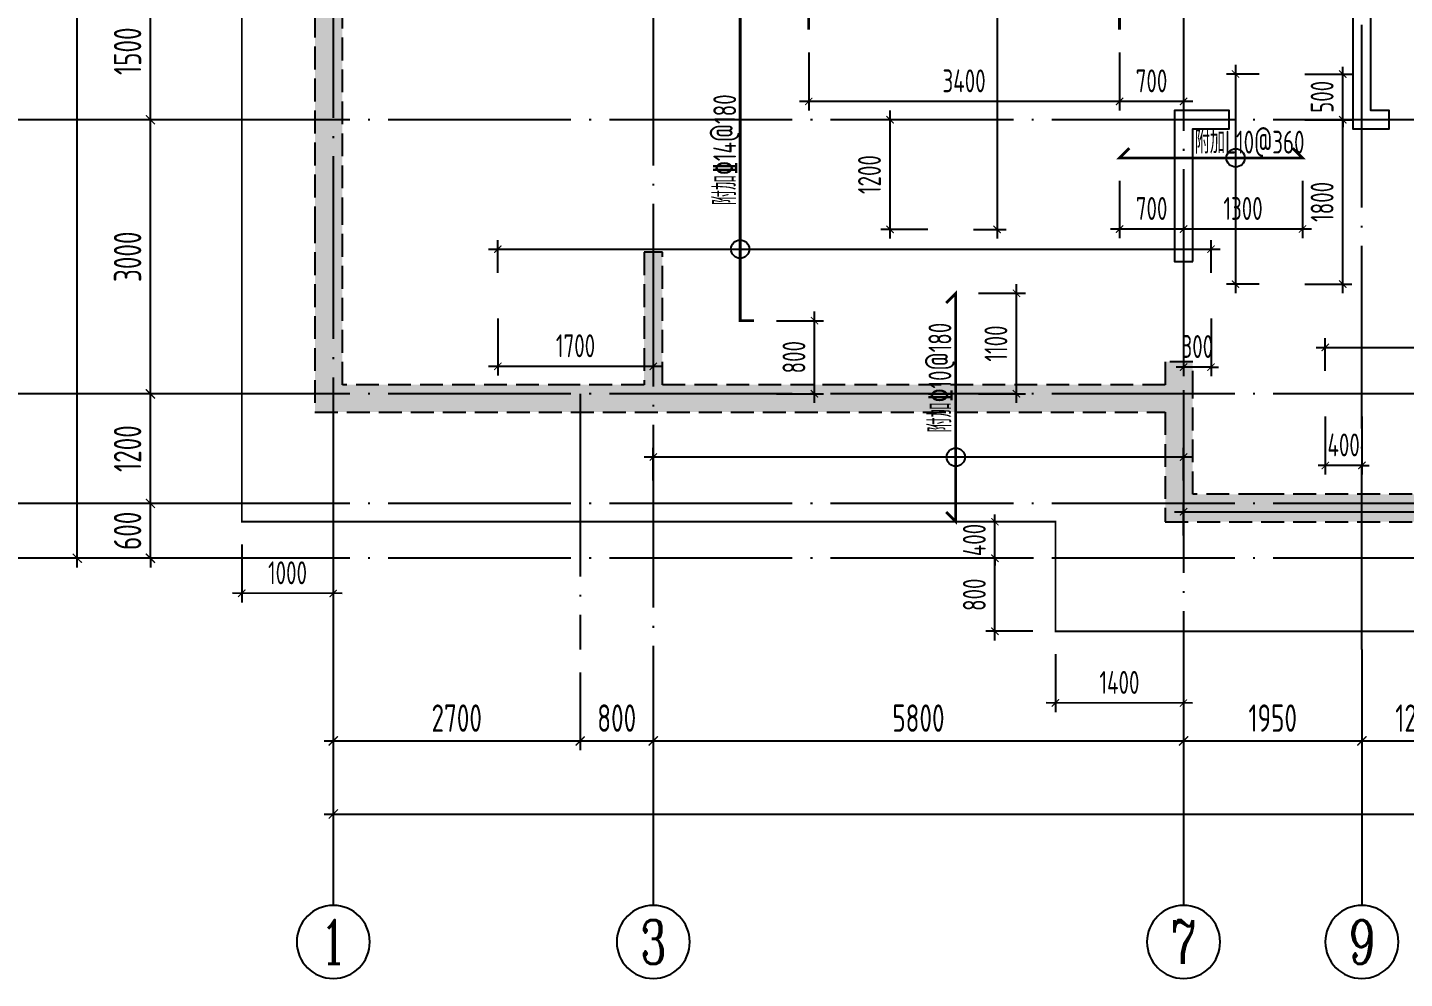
# Model space of a CAD drawing. Extents: x -461650 to 361314, y 245336 to 769729.
# Drawn here: x -214299 to -199239, y 704347 to 714757 of the extents above; entities that cross this region are included whole.
import ezdxf
from ezdxf.enums import TextEntityAlignment as Align

# ---------------------------------------------------------------- set-up
doc = ezdxf.new("R2010")
doc.units = 0
doc.header["$LTSCALE"] = 1000
doc.linetypes.add('DASH', pattern=[0.35, 0.25, -0.1])
doc.linetypes.add('DOTE', pattern=[2.42, 2, -0.2, 0.02, -0.2])
doc.layers.get('0').update_dxf_attribs({"linetype": 'CONTINUOUS'})
doc.layers.get('DEFPOINTS').update_dxf_attribs({"linetype": 'CONTINUOUS'})
for name, color, linetype in [('A-AXIS', 1, 'CONTINUOUS'), ('A-DOTE', 10, 'DOTE'), ('AXIS_NUM', 7, 'CONTINUOUS'), ('S-B板配筋', 6, 'CONTINUOUS'), ('S-B板配筋号', 7, 'CONTINUOUS'), ('S-J基础底板', 5, 'CONTINUOUS'), ('S-J基础底板标注', 3, 'CONTINUOUS'), ('S-Q墙填充', 252, 'CONTINUOUS'), ('S-Q墙实线', 6, 'CONTINUOUS'), ('S-Q墙虚线', 6, 'DASH'), ('S-Y一般标注', 3, 'CONTINUOUS')]:
    doc.layers.add(name, color=color, linetype=linetype)
doc.styles.add('TSSD_Axis', font='complex.shx', dxfattribs={"width": 0.7, "bigfont": 'hztxt.shx'})
doc.styles.add('TSSD_DIMENSION', font='Tssdeng.shx', dxfattribs={"width": 0.7, "bigfont": 'tssdchn.shx'})
doc.styles.add('TSSD_REIN', font='tssdeng.shx', dxfattribs={"width": 0.7, "height": 300, "bigfont": 'tssdchn.shx'})
doc.dimstyles.new('TSSD_100_100', dxfattribs={"dimtxt": 300, "dimasz": 100, "dimexe": 100, "dimexo": 250, "dimgap": 100, "dimtad": 1, "dimdec": 0, "dimzin": 0, "dimdsep": 46, "dimtxsty": 'TSSD_DIMENSION', "dimblk": 'ARCHTICK', "dimcen": 0, "dimdle": 100, "dimclrt": 7, "dimadec": 0, "dimazin": 0, "dimtfac": 1, "dimtdec": 0, "dimtix": 1, "dimtmove": 2, "dimatfit": 3, "dimldrblk": 'ARCHTICK', "dimfxl": 0, "dimtolj": 1, "dimtzin": 0, "dimarcsym": 0})
doc.dimstyles.new('TSSD_100_100$0', dxfattribs={"dimtxt": 300, "dimasz": 80, "dimexe": 100, "dimexo": 250, "dimgap": 100, "dimtad": 1, "dimdec": 0, "dimzin": 0, "dimdsep": 46, "dimtxsty": 'TSSD_DIMENSION', "dimblk": 'ARCHTICK', "dimcen": 0, "dimdle": 100, "dimclrd": 3, "dimclre": 3, "dimclrt": 7, "dimadec": 0, "dimazin": 0, "dimtfac": 1, "dimtdec": 0, "dimtix": 1, "dimtmove": 2, "dimatfit": 3, "dimldrblk": 'ARCHTICK', "dimfxl": 0, "dimtolj": 1, "dimtzin": 0, "dimarcsym": 0})

# ---------------------------------------------------------------- blocks, each defined once
blk = doc.blocks.new('_ArchTick')
at = {"color": 0, "linetype": 'ByBlock', "const_width": 0.15}
blk.add_lwpolyline([(-0.5, -0.5), (0.5, 0.5)], dxfattribs=at)
blk = doc.blocks.new('*D71')
at = {"layer": 'DEFPOINTS', "color": 0}
for p in [(-211955, 709348), (-210955, 709346), (-211957, 708564)]:
    blk.add_point(p, dxfattribs=at)
at = {"layer": 'S-J基础底板标注', "color": 3, "lineweight": -2}
for p, q in [((-211956, 709098), (-211957, 708464)), ((-210956, 709096), (-210957, 708462)), ((-210857, 708562), (-212057, 708564))]:
    blk.add_line(p, q, dxfattribs=at)
at = {"layer": 'S-J基础底板标注', "color": 3, "lineweight": -2, "xscale": 80, "yscale": 80, "zscale": 80}
for p, rotation in [((-211957, 708564), 179.9236190239999), ((-210957, 708562), 359.9236190239999)]:
    blk.add_blockref('_ArchTick', p, dxfattribs=dict(at, rotation=rotation))
at = {"layer": 'S-J基础底板标注', "color": 7, "insert": (-211456, 708788), "char_height": 250, "attachment_point": 5, "rotation": 359.9236, "style": 'TSSD_DIMENSION'}
blk.add_mtext('\\A1;1000', dxfattribs=at)
blk = doc.blocks.new('*D76')
at = {"layer": 'DEFPOINTS', "color": 0}
for p in [(-203719, 708948), (-203055, 708948), (-203055, 708148)]:
    blk.add_point(p, dxfattribs=at)
at = {"layer": 'S-J基础底板标注', "color": 3, "lineweight": -2}
for p, q in [((-203719, 708048), (-203719, 709048)), ((-203305, 708948), (-203819, 708948)), ((-203305, 708148), (-203819, 708148))]:
    blk.add_line(p, q, dxfattribs=at)
at = {"layer": 'S-J基础底板标注', "color": 3, "lineweight": -2, "xscale": 80, "yscale": 80, "zscale": 80}
for p, rotation in [((-203719, 708948), 89.99933844232612), ((-203719, 708148), 269.9993384423261)]:
    blk.add_blockref('_ArchTick', p, dxfattribs=dict(at, rotation=rotation))
at = {"layer": 'S-J基础底板标注', "color": 7, "insert": (-203944, 708548), "char_height": 250, "attachment_point": 5, "rotation": 89.9993, "style": 'TSSD_DIMENSION'}
blk.add_mtext('\\A1;800', dxfattribs=at)
blk = doc.blocks.new('*D77')
at = {"layer": 'DEFPOINTS', "color": 0}
for p in [(-203056, 708148), (-201656, 708146), (-203058, 707364)]:
    blk.add_point(p, dxfattribs=at)
at = {"layer": 'S-J基础底板标注', "color": 3, "lineweight": -2}
for p, q in [((-203057, 707898), (-203058, 707264)), ((-201656, 707896), (-201657, 707262)), ((-201557, 707362), (-203158, 707364))]:
    blk.add_line(p, q, dxfattribs=at)
at = {"layer": 'S-J基础底板标注', "color": 3, "lineweight": -2, "xscale": 80, "yscale": 80, "zscale": 80}
for p, rotation in [((-203058, 707364), 179.9207563886705), ((-201657, 707362), 359.9207563886705)]:
    blk.add_blockref('_ArchTick', p, dxfattribs=dict(at, rotation=rotation))
at = {"layer": 'S-J基础底板标注', "color": 7, "insert": (-202357, 707588), "char_height": 250, "attachment_point": 5, "rotation": 359.9208, "style": 'TSSD_DIMENSION'}
blk.add_mtext('\\A1;1400', dxfattribs=at)
blk = doc.blocks.new('*D1644')
at = {"layer": 'DEFPOINTS', "color": 0}
for p in [(2600, 5200), (3600, 5200), (3600, 4600)]:
    blk.add_point(p, dxfattribs=at)
at = {"layer": 'S-Y一般标注', "color": 0, "lineweight": -2}
for p, q in [((2600, 5200), (2600, 5300)), ((3350, 5200), (2500, 5200)), ((2600, 4600), (2600, 5200)), ((3350, 4600), (2500, 4600)), ((2600, 4600), (2600, 4500))]:
    blk.add_line(p, q, dxfattribs=at)
at = {"layer": 'S-Y一般标注', "color": 0, "lineweight": -2, "xscale": 100, "yscale": 100, "zscale": 100}
for p, rotation in [((2600, 5200), 270), ((2600, 4600), 90)]:
    blk.add_blockref('_ArchTick', p, dxfattribs=dict(at, rotation=rotation))
at = {"layer": 'S-Y一般标注', "color": 7, "insert": (2350, 4900), "char_height": 300, "attachment_point": 5, "rotation": 90, "style": 'TSSD_DIMENSION'}
blk.add_mtext('\\A1;600', dxfattribs=at)
blk = doc.blocks.new('*D1645')
at = {"layer": 'DEFPOINTS', "color": 0}
for p in [(2600, 10900), (3600, 10900), (3600, 9400)]:
    blk.add_point(p, dxfattribs=at)
at = {"layer": 'S-Y一般标注', "color": 0, "lineweight": -2}
for p, q in [((2600, 9300), (2600, 11000)), ((3350, 10900), (2500, 10900)), ((3350, 9400), (2500, 9400))]:
    blk.add_line(p, q, dxfattribs=at)
at = {"layer": 'S-Y一般标注', "color": 0, "lineweight": -2, "xscale": 100, "yscale": 100, "zscale": 100}
for p, rotation in [((2600, 10900), 90), ((2600, 9400), 270)]:
    blk.add_blockref('_ArchTick', p, dxfattribs=dict(at, rotation=rotation))
at = {"layer": 'S-Y一般标注', "color": 7, "insert": (2350, 10150), "char_height": 300, "attachment_point": 5, "rotation": 90, "style": 'TSSD_DIMENSION'}
blk.add_mtext('\\A1;1500', dxfattribs=at)
blk = doc.blocks.new('*D1650')
at = {"layer": 'DEFPOINTS', "color": 0}
for p in [(1800, 20100), (3600, 20100), (3600, 4600)]:
    blk.add_point(p, dxfattribs=at)
at = {"layer": 'S-Y一般标注', "color": 0, "lineweight": -2}
for p, q in [((1800, 4500), (1800, 20200)), ((3350, 20100), (1700, 20100)), ((3350, 4600), (1700, 4600))]:
    blk.add_line(p, q, dxfattribs=at)
at = {"layer": 'S-Y一般标注', "color": 0, "lineweight": -2, "xscale": 100, "yscale": 100, "zscale": 100}
for p, rotation in [((1800, 20100), 90), ((1800, 4600), 270)]:
    blk.add_blockref('_ArchTick', p, dxfattribs=dict(at, rotation=rotation))
at = {"layer": 'S-Y一般标注', "color": 7, "insert": (1550, 12350), "char_height": 300, "attachment_point": 5, "rotation": 90, "style": 'TSSD_DIMENSION'}
blk.add_mtext('\\A1;15500', dxfattribs=at)
blk = doc.blocks.new('*D1654')
at = {"layer": 'DEFPOINTS', "color": 0}
for p in [(2600, 6400), (3600, 6400), (3600, 5200)]:
    blk.add_point(p, dxfattribs=at)
at = {"layer": 'S-Y一般标注', "color": 0, "lineweight": -2}
for p, q in [((2600, 5100), (2600, 6500)), ((3350, 6400), (2500, 6400)), ((3350, 5200), (2500, 5200))]:
    blk.add_line(p, q, dxfattribs=at)
at = {"layer": 'S-Y一般标注', "color": 0, "lineweight": -2, "xscale": 100, "yscale": 100, "zscale": 100}
for p, rotation in [((2600, 6400), 90), ((2600, 5200), 270)]:
    blk.add_blockref('_ArchTick', p, dxfattribs=dict(at, rotation=rotation))
at = {"layer": 'S-Y一般标注', "color": 7, "insert": (2350, 5800), "char_height": 300, "attachment_point": 5, "rotation": 90, "style": 'TSSD_DIMENSION'}
blk.add_mtext('\\A1;1200', dxfattribs=at)
blk = doc.blocks.new('*D1655')
at = {"layer": 'DEFPOINTS', "color": 0}
for p in [(2600, 9400), (3600, 9400), (3600, 6400)]:
    blk.add_point(p, dxfattribs=at)
at = {"layer": 'S-Y一般标注', "color": 0, "lineweight": -2}
for p, q in [((2600, 6300), (2600, 9500)), ((3350, 9400), (2500, 9400)), ((3350, 6400), (2500, 6400))]:
    blk.add_line(p, q, dxfattribs=at)
at = {"layer": 'S-Y一般标注', "color": 0, "lineweight": -2, "xscale": 100, "yscale": 100, "zscale": 100}
for p, rotation in [((2600, 9400), 90), ((2600, 6400), 270)]:
    blk.add_blockref('_ArchTick', p, dxfattribs=dict(at, rotation=rotation))
at = {"layer": 'S-Y一般标注', "color": 7, "insert": (2350, 7900), "char_height": 300, "attachment_point": 5, "rotation": 90, "style": 'TSSD_DIMENSION'}
blk.add_mtext('\\A1;3000', dxfattribs=at)
blk = doc.blocks.new('ts_axno')
at = {"color": 0, "linetype": 'ByBlock', "lineweight": -2}
blk.add_circle((0, 0), 0.5, dxfattribs=at)
at = {"color": 0, "linetype": 'ByBlock', "lineweight": -2, "style": 'TSSD_Axis', "width": 0.7}
blk.add_attdef('A', text='', height=0.6, dxfattribs=at).set_placement((0, 0), align=Align.MIDDLE_CENTER)
blk = doc.blocks.new('*D1660')
at = {"layer": 'DEFPOINTS', "color": 0}
for p in [(7300, 3600), (8100, 3600), (8100, 2600)]:
    blk.add_point(p, dxfattribs=at)
at = {"layer": 'S-Y一般标注', "color": 0, "lineweight": -2}
for p, q in [((7300, 3350), (7300, 2500)), ((8100, 3350), (8100, 2500)), ((7200, 2600), (8200, 2600))]:
    blk.add_line(p, q, dxfattribs=at)
at = {"layer": 'S-Y一般标注', "color": 0, "lineweight": -2, "xscale": 100, "yscale": 100, "zscale": 100, "rotation": 180}
blk.add_blockref('_ArchTick', (7300, 2600), dxfattribs=at)
at = {"layer": 'S-Y一般标注', "color": 0, "lineweight": -2, "xscale": 100, "yscale": 100, "zscale": 100}
blk.add_blockref('_ArchTick', (8100, 2600), dxfattribs=at)
at = {"layer": 'S-Y一般标注', "color": 7, "insert": (7700, 2850), "char_height": 300, "attachment_point": 5, "style": 'TSSD_DIMENSION'}
blk.add_mtext('\\A1;800', dxfattribs=at)
blk = doc.blocks.new('*D1661')
at = {"layer": 'DEFPOINTS', "color": 0}
for p in [(8100, 3600), (13900, 3600), (13900, 2600)]:
    blk.add_point(p, dxfattribs=at)
at = {"layer": 'S-Y一般标注', "color": 0, "lineweight": -2}
for p, q in [((8100, 3350), (8100, 2500)), ((13900, 3350), (13900, 2500)), ((8000, 2600), (14000, 2600))]:
    blk.add_line(p, q, dxfattribs=at)
at = {"layer": 'S-Y一般标注', "color": 0, "lineweight": -2, "xscale": 100, "yscale": 100, "zscale": 100, "rotation": 180}
blk.add_blockref('_ArchTick', (8100, 2600), dxfattribs=at)
at = {"layer": 'S-Y一般标注', "color": 0, "lineweight": -2, "xscale": 100, "yscale": 100, "zscale": 100}
blk.add_blockref('_ArchTick', (13900, 2600), dxfattribs=at)
at = {"layer": 'S-Y一般标注', "color": 7, "insert": (11000, 2850), "char_height": 300, "attachment_point": 5, "style": 'TSSD_DIMENSION'}
blk.add_mtext('\\A1;5800', dxfattribs=at)
blk = doc.blocks.new('*D1672')
at = {"layer": 'DEFPOINTS', "color": 0}
for p in [(4600, 3600), (54600, 3600), (54600, 1800)]:
    blk.add_point(p, dxfattribs=at)
at = {"layer": 'S-Y一般标注', "color": 0, "lineweight": -2}
for p, q in [((4600, 3350), (4600, 1700)), ((54600, 3350), (54600, 1700)), ((4500, 1800), (54700, 1800))]:
    blk.add_line(p, q, dxfattribs=at)
at = {"layer": 'S-Y一般标注', "color": 0, "lineweight": -2, "xscale": 100, "yscale": 100, "zscale": 100, "rotation": 180}
blk.add_blockref('_ArchTick', (4600, 1800), dxfattribs=at)
at = {"layer": 'S-Y一般标注', "color": 0, "lineweight": -2, "xscale": 100, "yscale": 100, "zscale": 100}
blk.add_blockref('_ArchTick', (54600, 1800), dxfattribs=at)
at = {"layer": 'S-Y一般标注', "color": 7, "insert": (29600, 2050), "char_height": 300, "attachment_point": 5, "style": 'TSSD_DIMENSION'}
blk.add_mtext('\\A1;50000', dxfattribs=at)
blk = doc.blocks.new('*D1673')
at = {"layer": 'DEFPOINTS', "color": 0}
for p in [(15850, 3600), (17100, 3600), (17100, 2600)]:
    blk.add_point(p, dxfattribs=at)
at = {"layer": 'S-Y一般标注', "color": 0, "lineweight": -2}
for p, q in [((15850, 3350), (15850, 2500)), ((17100, 3350), (17100, 2500)), ((15750, 2600), (17200, 2600))]:
    blk.add_line(p, q, dxfattribs=at)
at = {"layer": 'S-Y一般标注', "color": 0, "lineweight": -2, "xscale": 100, "yscale": 100, "zscale": 100, "rotation": 180}
blk.add_blockref('_ArchTick', (15850, 2600), dxfattribs=at)
at = {"layer": 'S-Y一般标注', "color": 0, "lineweight": -2, "xscale": 100, "yscale": 100, "zscale": 100}
blk.add_blockref('_ArchTick', (17100, 2600), dxfattribs=at)
at = {"layer": 'S-Y一般标注', "color": 7, "insert": (16475, 2850), "char_height": 300, "attachment_point": 5, "style": 'TSSD_DIMENSION'}
blk.add_mtext('\\A1;1250', dxfattribs=at)
blk = doc.blocks.new('*D1674')
at = {"layer": 'DEFPOINTS', "color": 0}
for p in [(4600, 3600), (7300, 3600), (7300, 2600)]:
    blk.add_point(p, dxfattribs=at)
at = {"layer": 'S-Y一般标注', "color": 0, "lineweight": -2}
for p, q in [((4600, 3350), (4600, 2500)), ((7300, 3350), (7300, 2500)), ((4500, 2600), (7400, 2600))]:
    blk.add_line(p, q, dxfattribs=at)
at = {"layer": 'S-Y一般标注', "color": 0, "lineweight": -2, "xscale": 100, "yscale": 100, "zscale": 100, "rotation": 180}
blk.add_blockref('_ArchTick', (4600, 2600), dxfattribs=at)
at = {"layer": 'S-Y一般标注', "color": 0, "lineweight": -2, "xscale": 100, "yscale": 100, "zscale": 100}
blk.add_blockref('_ArchTick', (7300, 2600), dxfattribs=at)
at = {"layer": 'S-Y一般标注', "color": 7, "insert": (5950, 2850), "char_height": 300, "attachment_point": 5, "style": 'TSSD_DIMENSION'}
blk.add_mtext('\\A1;2700', dxfattribs=at)
blk = doc.blocks.new('*D1693')
at = {"layer": 'DEFPOINTS', "color": 0}
for p in [(13900, 3600), (15850, 3600), (15850, 2600)]:
    blk.add_point(p, dxfattribs=at)
at = {"layer": 'S-Y一般标注', "color": 0, "lineweight": -2}
for p, q in [((13900, 3350), (13900, 2500)), ((15850, 3350), (15850, 2500)), ((13800, 2600), (15950, 2600))]:
    blk.add_line(p, q, dxfattribs=at)
at = {"layer": 'S-Y一般标注', "color": 0, "lineweight": -2, "xscale": 100, "yscale": 100, "zscale": 100, "rotation": 180}
blk.add_blockref('_ArchTick', (13900, 2600), dxfattribs=at)
at = {"layer": 'S-Y一般标注', "color": 0, "lineweight": -2, "xscale": 100, "yscale": 100, "zscale": 100}
blk.add_blockref('_ArchTick', (15850, 2600), dxfattribs=at)
at = {"layer": 'S-Y一般标注', "color": 7, "insert": (14875, 2850), "char_height": 300, "attachment_point": 5, "style": 'TSSD_DIMENSION'}
blk.add_mtext('\\A1;1950', dxfattribs=at)
blk = doc.blocks.new('*D1523')
at = {"layer": 'DEFPOINTS', "color": 0}
for p in [(-203719, 709347), (-203055, 709347), (-203055, 708948)]:
    blk.add_point(p, dxfattribs=at)
at = {"layer": 'S-J基础底板标注', "color": 3, "lineweight": -2}
for p, q in [((-203305, 709347), (-203819, 709347)), ((-203719, 709347), (-203719, 709427)), ((-203719, 708948), (-203719, 709347)), ((-203305, 708948), (-203819, 708948)), ((-203719, 708948), (-203719, 708868))]:
    blk.add_line(p, q, dxfattribs=at)
at = {"layer": 'S-J基础底板标注', "color": 3, "lineweight": -2, "xscale": 80, "yscale": 80, "zscale": 80}
for p, rotation in [((-203719, 709347), 269.9993384423295), ((-203719, 708948), 89.99933844232952)]:
    blk.add_blockref('_ArchTick', p, dxfattribs=dict(at, rotation=rotation))
at = {"layer": 'S-J基础底板标注', "color": 7, "insert": (-203944, 709147), "char_height": 250, "attachment_point": 5, "rotation": 89.9993, "style": 'TSSD_DIMENSION'}
blk.add_mtext('\\A1;400', dxfattribs=at)
blk = doc.blocks.new('*D1599')
at = {"layer": 'DEFPOINTS', "color": 0, "ltscale": 0.5}
for p in [(-204202, 716148), (-204202, 712547), (-203695, 712547)]:
    blk.add_point(p, dxfattribs=at)
at = {"layer": 'S-J基础底板标注', "color": 3, "lineweight": -2, "ltscale": 0.5}
for p, q in [((-203952, 716148), (-203595, 716148)), ((-203695, 716248), (-203695, 712447)), ((-203952, 712547), (-203595, 712547))]:
    blk.add_line(p, q, dxfattribs=at)
at = {"layer": 'S-J基础底板标注', "color": 3, "lineweight": -2, "ltscale": 0.5, "xscale": 80, "yscale": 80, "zscale": 80}
for p, rotation in [((-203695, 716148), 90.0004965725466), ((-203695, 712547), 270.0004965725466)]:
    blk.add_blockref('_ArchTick', p, dxfattribs=dict(at, rotation=rotation))
blk = doc.blocks.new('*D1569')
at = {"layer": 'DEFPOINTS', "color": 0}
for p in [(-202356, 714732), (-201655, 714732), (-202356, 713948)]:
    blk.add_point(p, dxfattribs=at)
at = {"layer": 'S-J基础底板标注', "color": 3, "lineweight": -2}
for p, q in [((-202356, 714482), (-202356, 713848)), ((-201655, 714482), (-201655, 713848)), ((-201555, 713948), (-202456, 713948))]:
    blk.add_line(p, q, dxfattribs=at)
at = {"layer": 'S-J基础底板标注', "color": 3, "lineweight": -2, "xscale": 80, "yscale": 80, "zscale": 80}
for p, rotation in [((-202356, 713948), 179.9999999985907), ((-201655, 713948), 359.9999999985907)]:
    blk.add_blockref('_ArchTick', p, dxfattribs=dict(at, rotation=rotation))
at = {"layer": 'S-J基础底板标注', "color": 7, "insert": (-202006, 714173), "char_height": 250, "attachment_point": 5, "rotation": 360, "style": 'TSSD_DIMENSION'}
blk.add_mtext('\\A1;700', dxfattribs=at)
blk = doc.blocks.new('*D1601')
at = {"layer": 'DEFPOINTS', "color": 0, "ltscale": 0.5}
for p in [(-201355, 712331), (-209156, 711823), (-201355, 711823)]:
    blk.add_point(p, dxfattribs=at)
at = {"layer": 'S-J基础底板标注', "color": 3, "lineweight": -2, "ltscale": 0.5}
for p, q in [((-209156, 712073), (-209156, 712431)), ((-201355, 712073), (-201355, 712431)), ((-209256, 712331), (-201255, 712331))]:
    blk.add_line(p, q, dxfattribs=at)
at = {"layer": 'S-J基础底板标注', "color": 3, "lineweight": -2, "ltscale": 0.5, "xscale": 80, "yscale": 80, "zscale": 80, "rotation": 180}
blk.add_blockref('_ArchTick', (-209156, 712331), dxfattribs=at)
at = {"layer": 'S-J基础底板标注', "color": 3, "lineweight": -2, "ltscale": 0.5, "xscale": 80, "yscale": 80, "zscale": 80}
blk.add_blockref('_ArchTick', (-201355, 712331), dxfattribs=at)
blk = doc.blocks.new('*D1572')
at = {"layer": 'DEFPOINTS', "color": 0}
for p in [(-209156, 711823), (-207455, 711823), (-209156, 711048)]:
    blk.add_point(p, dxfattribs=at)
at = {"layer": 'S-J基础底板标注', "color": 3, "lineweight": -2}
for p, q in [((-209156, 711573), (-209156, 710948)), ((-207455, 711573), (-207455, 710948)), ((-207355, 711048), (-209256, 711048))]:
    blk.add_line(p, q, dxfattribs=at)
at = {"layer": 'S-J基础底板标注', "color": 3, "lineweight": -2, "xscale": 80, "yscale": 80, "zscale": 80}
for p, rotation in [((-209156, 711048), 179.9999885912472), ((-207455, 711048), 359.9999885912471)]:
    blk.add_blockref('_ArchTick', p, dxfattribs=dict(at, rotation=rotation))
at = {"layer": 'S-J基础底板标注', "color": 7, "insert": (-208306, 711273), "char_height": 250, "attachment_point": 5, "rotation": 360, "style": 'TSSD_DIMENSION'}
blk.add_mtext('\\A1;1700', dxfattribs=at)
blk = doc.blocks.new('*D1603')
at = {"layer": 'DEFPOINTS', "color": 0, "ltscale": 0.5}
for p in [(-197205, 711256), (-200105, 710748), (-197205, 710748)]:
    blk.add_point(p, dxfattribs=at)
at = {"layer": 'S-J基础底板标注', "color": 3, "lineweight": -2, "ltscale": 0.5}
for p, q in [((-200105, 710998), (-200105, 711356)), ((-197205, 710998), (-197205, 711356)), ((-200205, 711256), (-197105, 711256))]:
    blk.add_line(p, q, dxfattribs=at)
at = {"layer": 'S-J基础底板标注', "color": 3, "lineweight": -2, "ltscale": 0.5, "xscale": 80, "yscale": 80, "zscale": 80, "rotation": 180}
blk.add_blockref('_ArchTick', (-200105, 711256), dxfattribs=at)
at = {"layer": 'S-J基础底板标注', "color": 3, "lineweight": -2, "ltscale": 0.5, "xscale": 80, "yscale": 80, "zscale": 80}
blk.add_blockref('_ArchTick', (-197205, 711256), dxfattribs=at)
blk = doc.blocks.new('*D1577')
at = {"layer": 'DEFPOINTS', "color": 0}
for p in [(-205755, 714732), (-202356, 714732), (-205755, 713948)]:
    blk.add_point(p, dxfattribs=at)
at = {"layer": 'S-J基础底板标注', "color": 3, "lineweight": -2}
for p, q in [((-205755, 714482), (-205755, 713848)), ((-202356, 714482), (-202356, 713848)), ((-202256, 713948), (-205855, 713948))]:
    blk.add_line(p, q, dxfattribs=at)
at = {"layer": 'S-J基础底板标注', "color": 3, "lineweight": -2, "xscale": 80, "yscale": 80, "zscale": 80}
for p, rotation in [((-205755, 713948), 179.9999999985756), ((-202356, 713948), 359.9999999985756)]:
    blk.add_blockref('_ArchTick', p, dxfattribs=dict(at, rotation=rotation))
at = {"layer": 'S-J基础底板标注', "color": 7, "insert": (-204056, 714173), "char_height": 250, "attachment_point": 5, "rotation": 360, "style": 'TSSD_DIMENSION'}
blk.add_mtext('\\A1;3400', dxfattribs=at)
blk = doc.blocks.new('*D1585')
at = {"layer": 'DEFPOINTS', "color": 0}
for p in [(-201655, 711823), (-201355, 711823), (-201655, 711040)]:
    blk.add_point(p, dxfattribs=at)
at = {"layer": 'S-J基础底板标注', "color": 3, "lineweight": -2}
for p, q in [((-201655, 711573), (-201655, 710940)), ((-201355, 711573), (-201355, 710940)), ((-201655, 711040), (-201735, 711040)), ((-201355, 711040), (-201655, 711040)), ((-201355, 711040), (-201275, 711040))]:
    blk.add_line(p, q, dxfattribs=at)
at = {"layer": 'S-J基础底板标注', "color": 3, "lineweight": -2, "xscale": 80, "yscale": 80, "zscale": 80}
blk.add_blockref('_ArchTick', (-201655, 711040), dxfattribs=at)
at = {"layer": 'S-J基础底板标注', "color": 3, "lineweight": -2, "xscale": 80, "yscale": 80, "zscale": 80, "rotation": 180}
blk.add_blockref('_ArchTick', (-201355, 711040), dxfattribs=at)
at = {"layer": 'S-J基础底板标注', "color": 7, "insert": (-201505, 711265), "char_height": 250, "attachment_point": 5, "style": 'TSSD_DIMENSION'}
blk.add_mtext('\\A1;300', dxfattribs=at)
blk = doc.blocks.new('*D1609')
at = {"layer": 'DEFPOINTS', "color": 0, "ltscale": 0.5}
for p in [(-200579, 714248), (-201087, 711948), (-200579, 711948)]:
    blk.add_point(p, dxfattribs=at)
at = {"layer": 'S-J基础底板标注', "color": 3, "lineweight": -2, "ltscale": 0.5}
for p, q in [((-201087, 714348), (-201087, 711848)), ((-200829, 714248), (-201187, 714248)), ((-200829, 711948), (-201187, 711948))]:
    blk.add_line(p, q, dxfattribs=at)
at = {"layer": 'S-J基础底板标注', "color": 3, "lineweight": -2, "ltscale": 0.5, "xscale": 80, "yscale": 80, "zscale": 80}
for p, rotation in [((-201087, 714248), 90), ((-201087, 711948), 270)]:
    blk.add_blockref('_ArchTick', p, dxfattribs=dict(at, rotation=rotation))
blk = doc.blocks.new('*D1528')
at = {"layer": 'DEFPOINTS', "color": 0}
for p in [(-200579, 713748), (-199915, 713748), (-200579, 711948)]:
    blk.add_point(p, dxfattribs=at)
at = {"layer": 'S-J基础底板标注', "color": 3, "lineweight": -2}
for p, q in [((-199915, 711848), (-199915, 713848)), ((-200329, 713748), (-199815, 713748)), ((-200329, 711948), (-199815, 711948))]:
    blk.add_line(p, q, dxfattribs=at)
at = {"layer": 'S-J基础底板标注', "color": 3, "lineweight": -2, "xscale": 80, "yscale": 80, "zscale": 80}
for p, rotation in [((-199915, 713748), 90), ((-199915, 711948), 270)]:
    blk.add_blockref('_ArchTick', p, dxfattribs=dict(at, rotation=rotation))
at = {"layer": 'S-J基础底板标注', "color": 7, "insert": (-200140, 712848), "char_height": 250, "attachment_point": 5, "rotation": 90, "style": 'TSSD_DIMENSION'}
blk.add_mtext('\\A1;1800', dxfattribs=at)
blk = doc.blocks.new('*D1529')
at = {"layer": 'DEFPOINTS', "color": 0}
for p in [(-201655, 713330), (-200355, 713330), (-201655, 712551)]:
    blk.add_point(p, dxfattribs=at)
at = {"layer": 'S-J基础底板标注', "color": 3, "lineweight": -2}
for p, q in [((-201655, 713080), (-201655, 712451)), ((-200355, 713080), (-200355, 712451)), ((-200255, 712551), (-201755, 712551))]:
    blk.add_line(p, q, dxfattribs=at)
at = {"layer": 'S-J基础底板标注', "color": 3, "lineweight": -2, "xscale": 80, "yscale": 80, "zscale": 80, "rotation": 180}
blk.add_blockref('_ArchTick', (-201655, 712551), dxfattribs=at)
at = {"layer": 'S-J基础底板标注', "color": 3, "lineweight": -2, "xscale": 80, "yscale": 80, "zscale": 80}
blk.add_blockref('_ArchTick', (-200355, 712551), dxfattribs=at)
at = {"layer": 'S-J基础底板标注', "color": 7, "insert": (-201005, 712776), "char_height": 250, "attachment_point": 5, "style": 'TSSD_DIMENSION'}
blk.add_mtext('\\A1;1300', dxfattribs=at)
blk = doc.blocks.new('*D1530')
at = {"layer": 'DEFPOINTS', "color": 0}
for p in [(-202355, 713330), (-201655, 713330), (-202355, 712551)]:
    blk.add_point(p, dxfattribs=at)
at = {"layer": 'S-J基础底板标注', "color": 3, "lineweight": -2}
for p, q in [((-202355, 713080), (-202355, 712451)), ((-201655, 713080), (-201655, 712451)), ((-201555, 712551), (-202455, 712551))]:
    blk.add_line(p, q, dxfattribs=at)
at = {"layer": 'S-J基础底板标注', "color": 3, "lineweight": -2, "xscale": 80, "yscale": 80, "zscale": 80, "rotation": 180}
blk.add_blockref('_ArchTick', (-202355, 712551), dxfattribs=at)
at = {"layer": 'S-J基础底板标注', "color": 3, "lineweight": -2, "xscale": 80, "yscale": 80, "zscale": 80}
blk.add_blockref('_ArchTick', (-201655, 712551), dxfattribs=at)
at = {"layer": 'S-J基础底板标注', "color": 7, "insert": (-202005, 712776), "char_height": 250, "attachment_point": 5, "style": 'TSSD_DIMENSION'}
blk.add_mtext('\\A1;700', dxfattribs=at)
blk = doc.blocks.new('*D1545')
at = {"layer": 'DEFPOINTS', "color": 0}
for p in [(-206356, 711548), (-205692, 711548), (-206356, 710748)]:
    blk.add_point(p, dxfattribs=at)
at = {"layer": 'S-J基础底板标注', "color": 3, "lineweight": -2}
for p, q in [((-205692, 710648), (-205692, 711648)), ((-206106, 711548), (-205592, 711548)), ((-206106, 710748), (-205592, 710748))]:
    blk.add_line(p, q, dxfattribs=at)
at = {"layer": 'S-J基础底板标注', "color": 3, "lineweight": -2, "xscale": 80, "yscale": 80, "zscale": 80}
for p, rotation in [((-205692, 711548), 90), ((-205692, 710748), 270)]:
    blk.add_blockref('_ArchTick', p, dxfattribs=dict(at, rotation=rotation))
at = {"layer": 'S-J基础底板标注', "color": 7, "insert": (-205917, 711148), "char_height": 250, "attachment_point": 5, "rotation": 90, "style": 'TSSD_DIMENSION'}
blk.add_mtext('\\A1;800', dxfattribs=at)
blk = doc.blocks.new('*D1546')
at = {"layer": 'DEFPOINTS', "color": 0}
for p in [(-200105, 710748), (-199705, 710748), (-200105, 709963)]:
    blk.add_point(p, dxfattribs=at)
at = {"layer": 'S-J基础底板标注', "color": 3, "lineweight": -2}
for p, q in [((-200105, 710498), (-200105, 709863)), ((-199705, 710498), (-199705, 709863)), ((-200105, 709963), (-200185, 709963)), ((-199705, 709963), (-200105, 709963)), ((-199705, 709963), (-199625, 709963))]:
    blk.add_line(p, q, dxfattribs=at)
at = {"layer": 'S-J基础底板标注', "color": 3, "lineweight": -2, "xscale": 80, "yscale": 80, "zscale": 80}
blk.add_blockref('_ArchTick', (-200105, 709963), dxfattribs=at)
at = {"layer": 'S-J基础底板标注', "color": 3, "lineweight": -2, "xscale": 80, "yscale": 80, "zscale": 80, "rotation": 180}
blk.add_blockref('_ArchTick', (-199705, 709963), dxfattribs=at)
at = {"layer": 'S-J基础底板标注', "color": 7, "insert": (-199905, 710188), "char_height": 250, "attachment_point": 5, "style": 'TSSD_DIMENSION'}
blk.add_mtext('\\A1;400', dxfattribs=at)
blk = doc.blocks.new('*D1552')
at = {"layer": 'DEFPOINTS', "color": 0}
for p in [(-204866, 713748), (-204202, 713748), (-204202, 712547)]:
    blk.add_point(p, dxfattribs=at)
at = {"layer": 'S-J基础底板标注', "color": 3, "lineweight": -2}
for p, q in [((-204866, 712447), (-204866, 713848)), ((-204452, 713748), (-204966, 713748)), ((-204452, 712547), (-204966, 712547))]:
    blk.add_line(p, q, dxfattribs=at)
at = {"layer": 'S-J基础底板标注', "color": 3, "lineweight": -2, "xscale": 80, "yscale": 80, "zscale": 80}
for p, rotation in [((-204866, 713748), 90), ((-204866, 712547), 270)]:
    blk.add_blockref('_ArchTick', p, dxfattribs=dict(at, rotation=rotation))
at = {"layer": 'S-J基础底板标注', "color": 7, "insert": (-205091, 713147), "char_height": 250, "attachment_point": 5, "rotation": 90, "style": 'TSSD_DIMENSION'}
blk.add_mtext('\\A1;1200', dxfattribs=at)
blk = doc.blocks.new('*D1556')
at = {"layer": 'DEFPOINTS', "color": 0}
for p in [(-200579, 714248), (-199915, 714248), (-200579, 713748)]:
    blk.add_point(p, dxfattribs=at)
at = {"layer": 'S-J基础底板标注', "color": 3, "lineweight": -2}
for p, q in [((-199915, 714248), (-199915, 714328)), ((-200329, 714248), (-199815, 714248)), ((-199915, 713748), (-199915, 714248)), ((-200329, 713748), (-199815, 713748)), ((-199915, 713748), (-199915, 713668))]:
    blk.add_line(p, q, dxfattribs=at)
at = {"layer": 'S-J基础底板标注', "color": 3, "lineweight": -2, "xscale": 80, "yscale": 80, "zscale": 80}
for p, rotation in [((-199915, 714248), 270), ((-199915, 713748), 90)]:
    blk.add_blockref('_ArchTick', p, dxfattribs=dict(at, rotation=rotation))
at = {"layer": 'S-J基础底板标注', "color": 7, "insert": (-200140, 713998), "char_height": 250, "attachment_point": 5, "rotation": 90, "style": 'TSSD_DIMENSION'}
blk.add_mtext('\\A1;500', dxfattribs=at)
blk = doc.blocks.new('*D1593')
at = {"layer": 'DEFPOINTS', "color": 0, "ltscale": 0.5}
for p in [(-201655, 710056), (-207455, 709548), (-201655, 709548)]:
    blk.add_point(p, dxfattribs=at)
at = {"layer": 'S-J基础底板标注', "color": 3, "lineweight": -2, "ltscale": 0.5}
for p, q in [((-207455, 709798), (-207455, 710156)), ((-201655, 709798), (-201655, 710156)), ((-207555, 710056), (-201555, 710056))]:
    blk.add_line(p, q, dxfattribs=at)
at = {"layer": 'S-J基础底板标注', "color": 3, "lineweight": -2, "ltscale": 0.5, "xscale": 80, "yscale": 80, "zscale": 80, "rotation": 180}
blk.add_blockref('_ArchTick', (-207455, 710056), dxfattribs=at)
at = {"layer": 'S-J基础底板标注', "color": 3, "lineweight": -2, "ltscale": 0.5, "xscale": 80, "yscale": 80, "zscale": 80}
blk.add_blockref('_ArchTick', (-201655, 710056), dxfattribs=at)
blk = doc.blocks.new('*D1561')
at = {"layer": 'DEFPOINTS', "color": 0}
for p in [(-204147, 711848), (-203483, 711848), (-204147, 710748)]:
    blk.add_point(p, dxfattribs=at)
at = {"layer": 'S-J基础底板标注', "color": 3, "lineweight": -2}
for p, q in [((-203483, 710648), (-203483, 711948)), ((-203897, 711848), (-203383, 711848)), ((-203897, 710748), (-203383, 710748))]:
    blk.add_line(p, q, dxfattribs=at)
at = {"layer": 'S-J基础底板标注', "color": 3, "lineweight": -2, "xscale": 80, "yscale": 80, "zscale": 80}
for p, rotation in [((-203483, 711848), 90), ((-203483, 710748), 270)]:
    blk.add_blockref('_ArchTick', p, dxfattribs=dict(at, rotation=rotation))
at = {"layer": 'S-J基础底板标注', "color": 7, "insert": (-203708, 711298), "char_height": 250, "attachment_point": 5, "rotation": 90, "style": 'TSSD_DIMENSION'}
blk.add_mtext('\\A1;1100', dxfattribs=at)
blk = doc.blocks.new('*D1594')
at = {"layer": 'DEFPOINTS', "color": 0, "ltscale": 0.5}
for p in [(-196411, 709456), (-201655, 708948), (-196411, 708948)]:
    blk.add_point(p, dxfattribs=at)
at = {"layer": 'S-J基础底板标注', "color": 3, "lineweight": -2, "ltscale": 0.5}
for p, q in [((-201655, 709198), (-201655, 709556)), ((-196411, 709198), (-196411, 709556)), ((-201755, 709456), (-196311, 709456))]:
    blk.add_line(p, q, dxfattribs=at)
at = {"layer": 'S-J基础底板标注', "color": 3, "lineweight": -2, "ltscale": 0.5, "xscale": 80, "yscale": 80, "zscale": 80, "rotation": 180}
blk.add_blockref('_ArchTick', (-201655, 709456), dxfattribs=at)
at = {"layer": 'S-J基础底板标注', "color": 3, "lineweight": -2, "ltscale": 0.5, "xscale": 80, "yscale": 80, "zscale": 80}
blk.add_blockref('_ArchTick', (-196411, 709456), dxfattribs=at)
blk = doc.blocks.new('20210824.17211196')
at = {"layer": 'S-Q墙填充', "ltscale": 0.5}
h = blk.add_hatch(dxfattribs=at)
h.set_pattern_fill('ARMORED', color=252, scale=30, style=0)
h.set_pattern_definition([(50, (48278.55, 29260.87), (215.17805, -18.82564), [22.5, -247.5]), (355, (48278.55, 29260.87), (-41.6254, 225.65764), [18, -198]), (100.4514, (48296.48, 29259.3), (173.5528, 206.83186), [19.12206, -210.34263]), (46.1842, (48278.55, 29320.87), (320.1723, -49.6557), [33.75, -371.25]), (96.6356, (48305.23, 29316.73), (280.3988, 292.2354), [28.6831, -315.5139]), (351.1842, (48278.55, 29320.87), (280.3986, 292.2356), [27, -297]), (21, (48308.55, 29305.87), (179.07212, -120.78567), [22.5, -247.5]), (326, (48308.55, 29305.87), (72.9946, 217.545), [18, -198]), (71.4514, (48323.47, 29295.8), (252.0668, 96.75915), [19.12206, -210.34263]), (37.5, (48278.55, 29260.87), (3.647957, 99.868156), [0, -195.6, 0, -201, 0, -198.75]), (7.5, (48278.55, 29260.87), (78.92086, 118.32351), [0, -114.6, 0, -191.1, 0, -75.75]), (327.5, (48211.65, 29260.87), (160.14673, -6.76646), [0, -75, 0, -234, 0, -310.5]), (317.5, (48181.65, 29260.87), (174.95585, 30.0315), [0, -97.5, 0, -155.4, 0, -220.5]), (45, (48278.55, 29260.87), (-106.06602, 106.06602), [])])
h.paths.add_polyline_path([(147542, 66729), (145942, 66729), (145542, 66729), (142642, 66729), (142192, 66729), (141292, 66729), (140842, 66729), (139342, 66729), (139342, 67529), (139342, 68529), (138692, 68529), (137042, 68529), (136442, 68529), (136442, 68779), (133242, 68779), (133242, 68529), (132642, 68529), (131042, 68529), (130342, 68529), (130342, 67529), (130342, 66729), (117642, 66729), (117192, 66729), (116292, 66729), (115842, 66729), (114342, 66729), (114342, 67529), (114342, 68529), (113692, 68529), (112042, 68529), (111442, 68529), (111442, 68779), (108242, 68779), (108242, 68529), (107642, 68529), (106042, 68529), (105342, 68529), (105342, 67529), (105342, 66729), (97142, 66729), (97142, 63729), (97142, 61129), (97142, 59029), (99942, 59029), (106442, 59029), (106442, 57829), (107492, 57829), (109842, 57829), (112192, 57829), (113242, 57829), (113242, 59029), (118842, 59029), (119742, 59029), (122342, 59029), (124942, 59029), (125842, 59029), (131442, 59029), (131442, 57829), (132492, 57829), (134842, 57829), (137192, 57829), (138242, 57829), (138242, 59029), (143842, 59029), (144742, 59029), (147542, 59029)])
h.paths.add_polyline_path([(100942, 59329), (100942, 60779), (100742, 60779), (100742, 59329), (99942, 59329), (97442, 59329), (97442, 61129), (97442, 63629), (98142, 63629), (98142, 63829), (97442, 63829), (97442, 66429), (97842, 66429), (98742, 66429), (99042, 66429), (99042, 65779), (99242, 65779), (99242, 66429), (101942, 66429), (101942, 63629), (102142, 63629), (102142, 66429), (102492, 66429), (103392, 66429), (103742, 66429), (103742, 65629), (103942, 65629), (103942, 66429), (105642, 66429), (105642, 67529), (105642, 68229), (106042, 68229), (107642, 68229), (108342, 68229), (108342, 67029), (108542, 67029), (108542, 68329), (108542, 68479), (111142, 68479), (111142, 68329), (111142, 67029), (111342, 67029), (111342, 68229), (112042, 68229), (113692, 68229), (114042, 68229), (114042, 67529), (114042, 66429), (115742, 66429), (115742, 65629), (115942, 65629), (115942, 66429), (116292, 66429), (117192, 66429), (117542, 66429), (117542, 63629), (117742, 63629), (117742, 66429), (120442, 66429), (120442, 63629), (120642, 63629), (120642, 66429), (120942, 66429), (121942, 66429), (122242, 66429), (122242, 66429), (122442, 66429), (122442, 66429), (122742, 66429), (123742, 66429), (124042, 66429), (124042, 63629), (124242, 63629), (124242, 66429), (126942, 66429), (126942, 63629), (127142, 63629), (127142, 66429), (127492, 66429), (128392, 66429), (128742, 66429), (128742, 65629), (128942, 65629), (128942, 66429), (130642, 66429), (130642, 67529), (130642, 68229), (131042, 68229), (132642, 68229), (133342, 68229), (133342, 67029), (133542, 67029), (133542, 68479), (136142, 68479), (136142, 67029), (136342, 67029), (136342, 68229), (137042, 68229), (138692, 68229), (139042, 68229), (139042, 67529), (139042, 66429), (140742, 66429), (140742, 65629), (140942, 65629), (140942, 66429), (141292, 66429), (142192, 66429), (142542, 66429), (142542, 63629), (142742, 63629), (142742, 66429), (145442, 66429), (145442, 65779), (145642, 65779), (145642, 66429), (145942, 66429), (146842, 66429), (147242, 66429), (147242, 63829), (146542, 63829), (146542, 63629), (147242, 63629), (147242, 61129), (147242, 59329), (144742, 59329), (143942, 59329), (143942, 60779), (143742, 60779), (143742, 59329), (138242, 59329), (138242, 59579), (137942, 59579), (137942, 59229), (137942, 58129), (137192, 58129), (134842, 58129), (132492, 58129), (131742, 58129), (131742, 59229), (131742, 59579), (131442, 59579), (131442, 59329), (125942, 59329), (125942, 60779), (125742, 60779), (125742, 59329), (124942, 59329), (122342, 59329), (119742, 59329), (118942, 59329), (118942, 60779), (118742, 60779), (118742, 59329), (113242, 59329), (113242, 59579), (112942, 59579), (112942, 59229), (112942, 58129), (112192, 58129), (109842, 58129), (107492, 58129), (106742, 58129), (106742, 59229), (106742, 59579), (106442, 59579), (106442, 59329)], flags=16)
at = {"layer": 'S-Q墙实线'}
for points in [[(108142, 64229), (108492, 64229), (108492, 62129), (108892, 62129), (108892, 62329), (108692, 62329), (108692, 64429), (108142, 64429)], [(106742, 60679), (106742, 62129), (107142, 62129), (107142, 62329), (106542, 62329), (106542, 60679)]]:
    blk.add_lwpolyline(points, close=True, dxfattribs=at)
at = {"layer": 'S-Q墙虚线', "color": 6}
for points in [[(111442, 68779), (108242, 68779), (108242, 68529), (107642, 68529), (106042, 68529), (105342, 68529), (105342, 67529), (105342, 66729), (97142, 66729), (97142, 63729), (97142, 61129), (97142, 59029), (99942, 59029), (106442, 59029), (106442, 57829), (107492, 57829), (109842, 57829)], [(109842, 58129), (107492, 58129), (106742, 58129), (106742, 59229), (106742, 59579), (106442, 59579), (106442, 59329), (100942, 59329), (100942, 60779), (100742, 60779), (100742, 59329), (99942, 59329), (97442, 59329), (97442, 61129), (97442, 63629), (98142, 63629), (98142, 63829), (97442, 63829), (97442, 66429), (97842, 66429), (98742, 66429)]]:
    blk.add_lwpolyline(points, dxfattribs=at)
blk = doc.blocks.new('20210726.16350016')
at = {"layer": 'A-AXIS'}
for p, q in [((3600, 9400), (800, 9400)), ((3600, 6400), (800, 6400)), ((3600, 5200), (800, 5200)), ((3600, 4600), (800, 4600)), ((4600, 3600), (4600, 800)), ((8100, 3600), (8100, 800)), ((13900, 3600), (13900, 800)), ((15850, 3600), (15850, 800))]:
    blk.add_line(p, q, dxfattribs=at)
at = {"layer": 'A-DOTE'}
for p, q in [((4600, 21100), (4600, 3600)), ((13900.2, 13700), (13900, 3600)), ((15850, 3600), (15850, 11500)), ((8100, 10900), (8100, 3600)), ((55600, 9400), (3600, 9400)), ((55600, 6400), (3600, 6400)), ((7300, 6400), (7300, 3600)), ((55600, 5200), (3600, 5200)), ((55600, 4600), (3600, 4600))]:
    blk.add_line(p, q, dxfattribs=at)
at = {"layer": 'A-AXIS'}
ref = blk.add_blockref('ts_axno', (4600, 400), dxfattribs=dict(at, xscale=-800, yscale=800, zscale=800, rotation=180))
ref.add_attrib('1', '1', dxfattribs={"layer": 'AXIS_NUM', "height": 480, "style": 'TSSD_Axis', "width": 0.7}).set_placement((4600, 400), align=Align.MIDDLE_CENTER)
ref = blk.add_blockref('ts_axno', (8100, 400), dxfattribs=dict(at, xscale=-800, yscale=800, zscale=800, rotation=180))
ref.add_attrib('2', '3', dxfattribs={"layer": 'AXIS_NUM', "height": 480, "style": 'TSSD_Axis', "width": 0.7}).set_placement((8100, 400), align=Align.MIDDLE_CENTER)
ref = blk.add_blockref('ts_axno', (13900, 400), dxfattribs=dict(at, xscale=-800, yscale=800, zscale=800, rotation=180))
ref.add_attrib('5', '7', dxfattribs={"layer": 'AXIS_NUM', "height": 480, "style": 'TSSD_Axis', "width": 0.7}).set_placement((13900, 400), align=Align.MIDDLE_CENTER)
ref = blk.add_blockref('ts_axno', (15850, 400), dxfattribs=dict(at, xscale=-800, yscale=800, zscale=800, rotation=180))
ref.add_attrib('8', '9', dxfattribs={"layer": 'AXIS_NUM', "height": 480, "style": 'TSSD_Axis', "width": 0.7}).set_placement((15850, 400), align=Align.MIDDLE_CENTER)
at = {"layer": 'S-Y一般标注'}
for base, p1, p2, picture, middle in [((1800, 20100), (3600, 4600), (3600, 20100), '*D1650', (1550, 12350)), ((2600, 10900), (3600, 9400), (3600, 10900), '*D1645', (2350, 10150)), ((2600, 9400), (3600, 6400), (3600, 9400), '*D1655', (2350, 7900)), ((2600, 6400), (3600, 5200), (3600, 6400), '*D1654', (2350, 5800)), ((2600, 5200), (3600, 4600), (3600, 5200), '*D1644', (2350, 4900))]:
    dim = blk.add_linear_dim(base=base, p1=p1, p2=p2, angle=90, dimstyle='TSSD_100_100', dxfattribs=at)
    dim.commit()
    dim.dimension.update_dxf_attribs({"geometry": picture, "text_midpoint": middle})
for base, p1, p2, picture, middle in [((54600, 1800), (4600, 3600), (54600, 3600), '*D1672', (29600, 2050)), ((7300, 2600), (4600, 3600), (7300, 3600), '*D1674', (5950, 2850)), ((8100, 2600), (7300, 3600), (8100, 3600), '*D1660', (7700, 2850)), ((13900, 2600), (8100, 3600), (13900, 3600), '*D1661', (11000, 2850)), ((15850, 2600), (13900, 3600), (15850, 3600), '*D1693', (14875, 2850)), ((17100, 2600), (15850, 3600), (17100, 3600), '*D1673', (16475, 2850))]:
    dim = blk.add_linear_dim(base=base, p1=p1, p2=p2, dimstyle='TSSD_100_100', dxfattribs=at)
    dim.commit()
    dim.dimension.update_dxf_attribs({"geometry": picture, "text_midpoint": middle})

msp = doc.modelspace()

# ---------------------------------------------------------------- linework, layer by layer
at = {"layer": 'S-B板配筋', "const_width": 30}
for points in [[(-206355.44, 716447.79), (-206505.44, 716447.79), (-206505.53, 711548), (-206355.53, 711548)], [(-202355.82, 714732.01), (-202355.82, 714882.01), (-205755.44, 714882.01), (-205755.44, 714732.01)], [(-202248.83, 713435.86), (-202354.9, 713329.79), (-200355.37, 713329.79), (-200461.44, 713435.86)], [(-204252.84, 709453.52), (-204146.77, 709347.45), (-204146.77, 711847.86), (-204252.84, 711741.8)]]:
    msp.add_lwpolyline(points, dxfattribs=at)
at = {"layer": 'S-J基础底板', "const_width": 20}
msp.add_lwpolyline([(-203055.49, 708147.52), (-193855.42, 708147.52), (-193855.46, 709547.43), (-178055.46, 709547.78), (-178055.46, 708147.52), (-168855.47, 708147.51), (-168855.46, 709347.52), (-159955.46, 709347.52), (-159955.43, 719447.52), (-167755.45, 719447.52), (-167755.45, 721247.52), (-179155.45, 721247.52), (-179155.45, 719547.52), (-192755.45, 719547.52), (-192755.45, 721247.52), (-204155.45, 721247.52), (-204155.45, 719447.52), (-211955.45, 719447.52), (-211955.46, 709347.61), (-203055.45, 709347.43)], close=True, dxfattribs=at)
at = {"layer": 'S-J基础底板标注', "color": 2, "ltscale": 0.5}
for centre in [(-201086.57, 713329.79), (-206505.46, 712331.23), (-204146.77, 710054.28)]:
    msp.add_circle(centre, 100, dxfattribs=at)

# ---------------------------------------------------------------- block references
at = {"layer": 'A-DOTE'}
msp.add_blockref('20210726.16350016', (-215555.45, 704347.47), dxfattribs=at)
at = {"layer": 'S-Q墙实线'}
msp.add_blockref('20210824.17211196', (-308297.76, 651518.54), dxfattribs=at)

# ---------------------------------------------------------------- texts
at = {"layer": 'S-B板配筋号', "color": 1, "style": 'TSSD_REIN', "width": 0.7}
for s, p in [('附加%%13214@180', (-206548.99, 712811.75)), ('附加%%13210@180', (-204195.23, 710322.76))]:
    msp.add_text(s, height=250, rotation=90, dxfattribs=at).set_placement(p)
msp.add_text('附加L10@360', height=250, dxfattribs=at).set_placement((-201534.3, 713377.38))

# ---------------------------------------------------------------- dimensions: what is measured, and where the dimension line sits
at = {"layer": 'S-J基础底板标注', "color": 2, "ltscale": 0.5}
for p1, p2, distance, picture, middle in [((-204202.48, 716147.94), (-204202.44, 712547.4), 507.94, '*D1599', (-203694.52, 714347.67)), ((-200578.85, 714247.62), (-200578.85, 711947.67), -507.98, '*D1609', (-201086.83, 713097.65)), ((-209155.66, 711823.01), (-201355.37, 711823.01), 508.22, '*D1601', (-205255.51, 712331.23)), ((-200105.49, 710747.52), (-197205.45, 710747.52), 508.22, '*D1603', (-198655.47, 711255.74)), ((-207455.45, 709547.52), (-201655.42, 709547.52), 508.04, '*D1593', (-204555.44, 710055.56)), ((-201655.45, 708947.52), (-196410.53, 708947.52), 508.04, '*D1594', (-199032.99, 709455.56))]:
    dim = msp.add_aligned_dim(p1=p1, p2=p2, distance=distance, text=' ', dimstyle='TSSD_100_100$0', dxfattribs=at)
    dim.commit()
    dim.dimension.update_dxf_attribs({"geometry": picture, "text_midpoint": middle})
at = {"layer": 'S-J基础底板标注'}
for p1, p2, distance, picture, middle in [((-202355.82, 714732.01), (-205755.44, 714732.01), 784.48, '*D1577', (-204055.63, 714172.52)), ((-201655.33, 714732.01), (-202355.82, 714732.01), 784.48, '*D1569', (-202005.57, 714172.52)), ((-200578.85, 713747.56), (-200578.85, 714247.62), -663.65, '*D1556', (-200140.2, 713997.59)), ((-204202.45, 712547.4), (-204202.45, 713747.52), 663.65, '*D1552', (-205091.1, 713147.46)), ((-200578.85, 711947.67), (-200578.85, 713747.56), -663.65, '*D1528', (-200140.2, 712847.61)), ((-201655.38, 713329.79), (-202354.9, 713329.79), 778.4, '*D1530', (-202005.14, 712776.39)), ((-200355.37, 713329.79), (-201655.38, 713329.79), 778.4, '*D1529', (-201005.38, 712776.39)), ((-204146.77, 710747.52), (-204146.77, 711847.86), -663.65, '*D1561', (-203708.12, 711297.69)), ((-207455.45, 711823.01), (-209155.66, 711823.01), 775.49, '*D1572', (-208305.55, 711272.52)), ((-201355.37, 711823.01), (-201655.39, 711823.01), 783.01, '*D1585', (-201505.38, 711265)), ((-206355.53, 710747.52), (-206355.53, 711548), -663.65, '*D1545', (-205916.88, 711147.76)), ((-199705.45, 710747.52), (-200105.49, 710747.52), 784.94, '*D1546', (-199905.47, 710187.59)), ((-210955.46, 709346.28), (-211955.46, 709347.61), 783.98, '*D71', (-211456.21, 708787.97)), ((-203055.49, 708947.52), (-203055.48, 709347.43), 663.65, '*D1523', (-203944.14, 709147.49)), ((-203055.5, 708147.51), (-203055.49, 708947.52), 663.65, '*D76', (-203944.14, 708547.53)), ((-201656.04, 708145.58), (-203056.5, 708147.51), 783.73, '*D77', (-202357.04, 707587.82))]:
    dim = msp.add_aligned_dim(p1=p1, p2=p2, distance=distance, dimstyle='TSSD_100_100$0', override={"dimtxt": 250}, dxfattribs=at)
    dim.commit()
    dim.dimension.update_dxf_attribs({"geometry": picture, "text_midpoint": middle})

doc.saveas('drawing.dxf')
